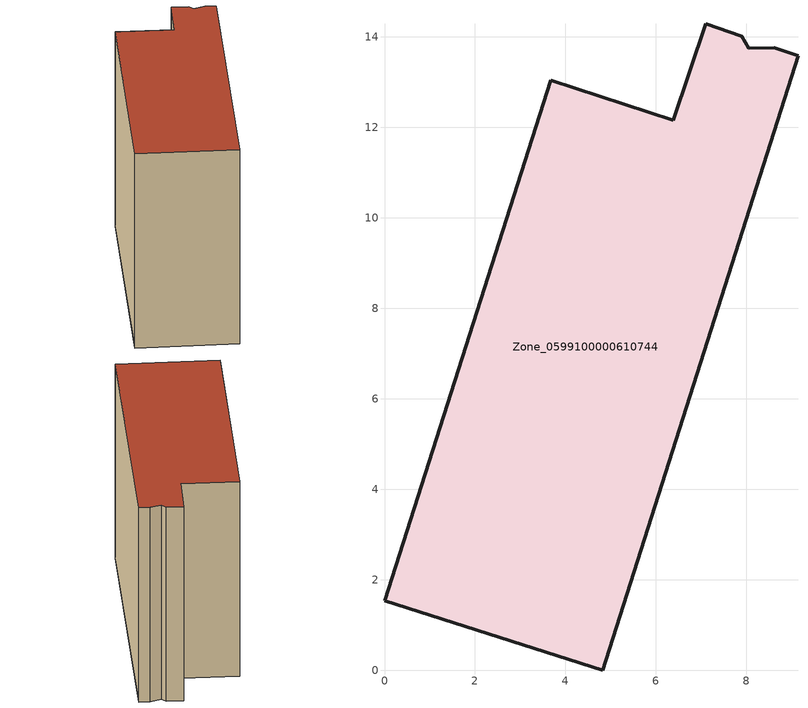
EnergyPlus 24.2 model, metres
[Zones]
Zone_0599100000610744
 floor ground (C_G): 7.1,14.28 7.9,14.01 8.05,13.74 8.61,13.76 9.14,13.57 4.82,0 0,1.54 3.67,13.04 6.38,12.15 z0
 wall outside (C_F): 4.82,0 9.14,13.57 8.61,13.76 8.05,13.74 7.9,14.01 7.1,14.28 6.38,12.15 3.67,13.04 0,1.54 4.82,0 z0:10.7
 roof outside (C_R): 7.1,14.28 6.38,12.15 3.67,13.04 0,1.54 4.82,0 9.14,13.57 8.61,13.76 8.05,13.74 7.9,14.01 z10.7
[BUILDING]
Pand.0599100000610744: North Axis=0; Terrain=City; Loads Convergence Tolerance Value=0.04; Temperature Convergence Tolerance Value=0.4; Solar Distribution=FullExterior; Maximum Number of Warmup Days=25; Minimum Number of Warmup Days=1
[Site:Location]
Rotterdam.The.Hague.AP_ZH_NLD Design_Conditions: Latitude=51.96; Longitude=4.45; Time Zone=1; Elevation=-4.5
[SITE:GROUNDTEMPERATURE:BUILDINGSURFACE]
18, 18, 18, 18, 18, 18, 18, 18, 18, 18, 18, 18
[MATERIAL] Thermal Absorptance=0.9; Solar Absorptance=0.7; Visible Absorptance=0.7
Name | Roughness | Thickness | Conductivity | Density | Specific Heat
G.TI.1946 | MediumSmooth | 0.15 | 1 | 540 | 1210
F.TI.1946 | Rough | 0.3 | 0.857143 | 1920 | 840
R.TI.1946 | MediumRough | 0.2 | 0.1 | 1500 | 1000
[CONSTRUCTION]
C_G: G.TI.1946
C_F: F.TI.1946
C_R: R.TI.1946
[ZONE]
Zone_0599100000610744: Type=1; Multiplier=1; Ceiling Height=Autocalculate; Volume=Autocalculate; Floor Area=autocalculate; Part of Total Floor Area=Yes
[ZONEINFILTRATION:DESIGNFLOWRATE]
Infil_Zone_0599100000610744: Zone or ZoneList or Space or SpaceList=Zone_0599100000610744; Schedule=AlwaysOn; Design Flow Rate Calculation Method=Flow/Area; Flow Rate per Floor Area=0.003; Constant Term Coefficient=1; Temperature Term Coefficient=0; Velocity Term Coefficient=0; Velocity Squared Term Coefficient=0
[HVACTEMPLATE:ZONE:IDEALLOADSAIRSYSTEM]
Zone_0599100000610744: Maximum Heating Supply Air Temperature=50; Minimum Cooling Supply Air Temperature=13; Maximum Heating Supply Air Humidity Ratio=0.0156; Minimum Cooling Supply Air Humidity Ratio=0.0077; Heating Limit=NoLimit; Cooling Limit=NoLimit; Dehumidification Control Type=ConstantSensibleHeatRatio; Cooling Sensible Heat Ratio=0.7; Dehumidification Setpoint=60; Humidification Control Type=None; Humidification Setpoint=30; Outdoor Air Method=None; Outdoor Air Flow Rate per Person=0.00944; Outdoor Air Flow Rate per Zone Floor Area=0; Outdoor Air Flow Rate per Zone=0; Demand Controlled Ventilation Type=None; Outdoor Air Economizer Type=NoEconomizer; Heat Recovery Type=None; Sensible Heat Recovery Effectiveness=0.7; Latent Heat Recovery Effectiveness=0.65
[ZONECONTROL:THERMOSTAT]
ThermostatControl_Zone_0599100000610744: Zone or ZoneList=Zone_0599100000610744; Control Type Schedule=DualSetpointControlType; Control 1=Thermostat_Zone_0599100000610744; Temperature Difference Between Cutout And Setpoint=0
[THERMOSTATSETPOINT:DUALSETPOINT]
Thermostat_Zone_0599100000610744: Heating Setpoint Temperature Schedule=HeatingSetpoint_Zone_0599100000610744; Cooling Setpoint Temperature Schedule=CoolingSetpoint_Zone_0599100000610744
[SCHEDULE:COMPACT]
HeatingSetpoint_Zone_0599100000610744: Through: 12/31, For: AllDays, Until: 24:00, 21
CoolingSetpoint_Zone_0599100000610744: Through: 12/31, For: AllDays, Until: 24:00, 24
DualSetpointControlType: Through: 12/31, For: AllDays, Until: 24:00, 4
AlwaysOn: Through: 12/31, For: AllDays, Until: 24:00, 1
